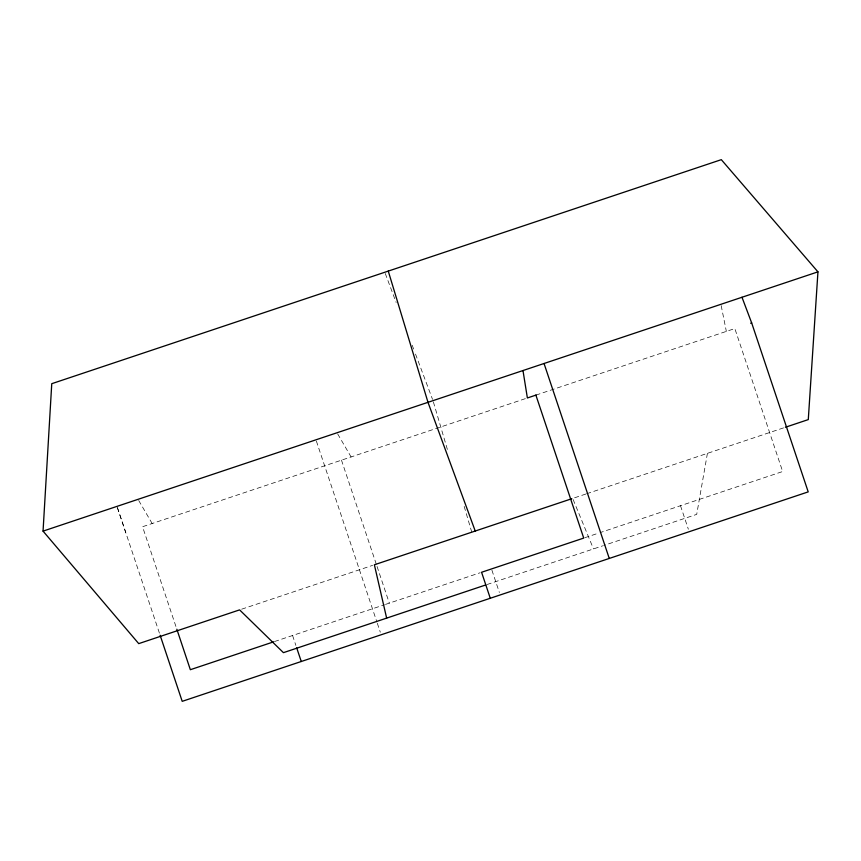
<?xml version="1.0" encoding="UTF-8"?>
<svg xmlns="http://www.w3.org/2000/svg" width="861" height="861" viewBox="0 0 861 861"><rect width="100%" height="100%" fill="white"/><g stroke="black" fill="none" stroke-linecap="round" stroke-linejoin="round"><path stroke-width="0.65" stroke-dasharray="4.3 3.23" d="M707.419 453.349L696.71 514.372L603.679 545.497M525.361 398.643L142.549 526.738L176.419 627.949M535.886 395.124L734.831 328.558L782.66 471.527L600.16 532.593M241.693 609.179L372.619 565.365M585.835 494.031L572.673 498.433L593.487 548.909M586.653 493.751L784.328 427.616M274.551 641.531L384.383 604.788M385.491 604.411L480.147 572.748M584.856 537.705L599.03 532.97M487.035 584.533L602.668 545.842M337.673 433.922L351.094 456.954M138.707 500.489L152.149 523.52M385.276 273.518L396.146 302.469M412.215 345.261L413.624 349.039M415.519 354.075L432.534 399.386M117.397 507.624L125.706 532.367M680.491 505.708L688.359 529.224M491.911 570.186L499.369 592.465M341.483 460.172L376.623 565.182M377.043 566.441L389.323 603.13M316.374 441.09L376.903 622.019M377.333 623.299L380.314 632.211M292.568 635.504L295.872 645.406M117.408 507.656L159.705 633.997M433.384 401.936L448.204 452.229M464.176 506.397L471.774 532.195M721.184 305.601L726.35 331.399"/><path stroke-width="1.29" d="M485.765 584.953L283.43 652.66L239.595 609.879L138.729 643.63L43.05 531.119L51.757 383.694L721.314 159.662L817.95 271.85L808.285 419.598L785.404 427.25M43.05 531.119L817.95 271.85M536.306 394.984L527.384 397.976L522.982 370.542M750.684 323.252L751.675 322.929L808.21 491.879L182.209 701.338L160.135 635.267M571.844 498.702L374.374 564.784L386.643 618.123M273.637 641.843L190.346 669.707L176.839 629.208M741.988 297.26L751.675 322.929M475.24 531.033L427.992 402.324L388.268 271.097M544.044 363.493L609.265 558.445M535.886 395.124L583.726 538.082L481.579 572.264L490.275 598.255M296.701 647.881L301.264 661.496"/></g></svg>
